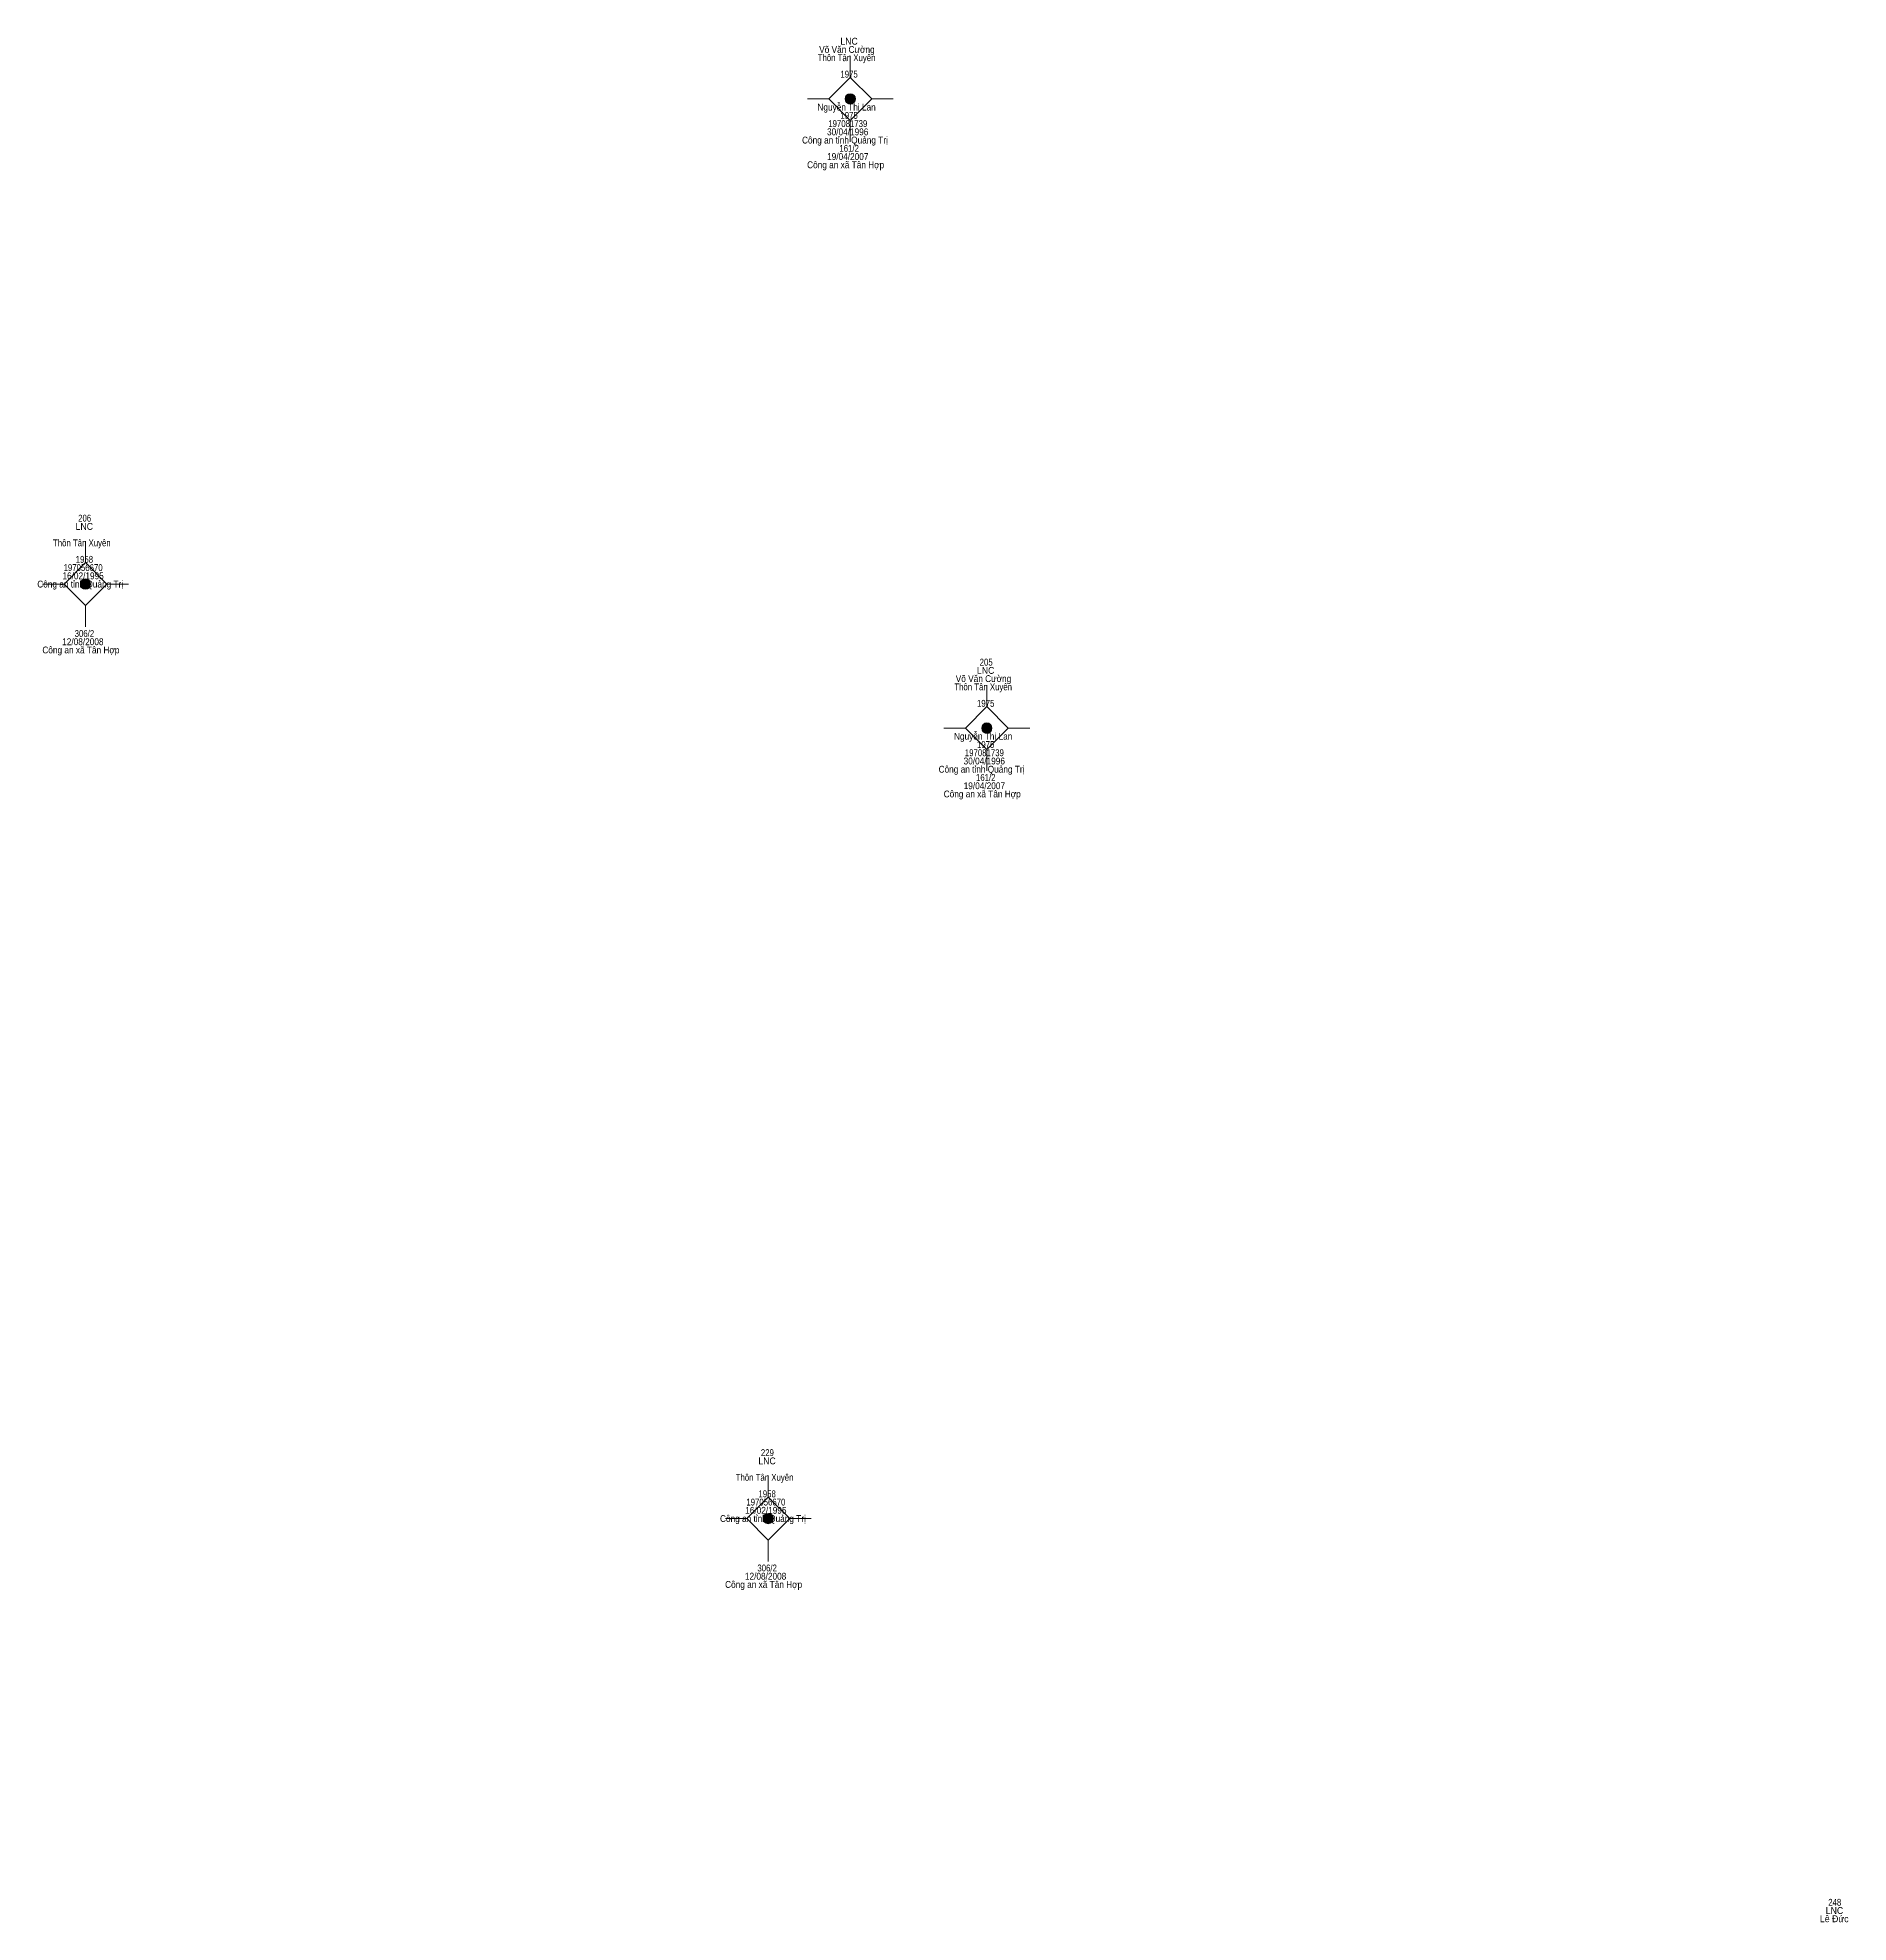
# Model space of a CAD drawing. Header units: metres. Extents: x 550999 to 552168, y 1840994 to 1841978.
# Drawn here: x 551589 to 551694.5, y 1841230.1 to 1841340 of the extents above; entities that cross this region are included whole.
import ezdxf
from ezdxf.enums import TextEntityAlignment as Align

# ---------------------------------------------------------------- set-up
doc = ezdxf.new("R2010")
doc.units = ezdxf.units.M
doc.header["$LTSCALE"] = 0.16
doc.layers.add('11', color=7, linetype='Continuous', lineweight=13)
doc.layers.add('15', color=7, linetype='Continuous')

msp = doc.modelspace()

# ---------------------------------------------------------------- hatches: boundary and pattern name
at = {"layer": '11'}
for points in [[(551636.6695, 1841336.39, 1), (551636.0695, 1841336.39, 1)], [(551592.0995, 1841308.12, 1), (551591.4995, 1841308.12, 1)], [(551644.6295, 1841299.73, 1), (551644.0295, 1841299.73, 1)], [(551631.8895, 1841253.67, 1), (551631.2895, 1841253.67, 1)]]:
    msp.add_hatch(color=256, dxfattribs=at).paths.add_polyline_path(points)

# ---------------------------------------------------------------- linework, layer by layer
for p, q in [((551636.37, 1841338.89), (551636.37, 1841337.64)), ((551635.12, 1841336.39), (551633.87, 1841336.39)), ((551638.87, 1841336.39), (551637.62, 1841336.39)), ((551636.37, 1841335.14), (551636.37, 1841333.89)), ((551591.8, 1841310.62), (551591.8, 1841309.37)), ((551590.55, 1841308.12), (551589.3, 1841308.12)), ((551594.3, 1841308.12), (551593.05, 1841308.12)), ((551591.8, 1841306.87), (551591.8, 1841305.62)), ((551644.33, 1841302.23), (551644.33, 1841300.98)), ((551643.08, 1841299.73), (551641.83, 1841299.73)), ((551646.83, 1841299.73), (551645.58, 1841299.73)), ((551644.33, 1841298.48), (551644.33, 1841297.23)), ((551631.59, 1841256.17), (551631.59, 1841254.92)), ((551630.34, 1841253.67), (551629.09, 1841253.67)), ((551634.09, 1841253.67), (551632.84, 1841253.67)), ((551631.59, 1841252.42), (551631.59, 1841251.17))]:
    msp.add_line(p, q, dxfattribs=at)
for points in [[(551636.37, 1841337.64), (551635.12, 1841336.39), (551636.37, 1841335.14), (551637.62, 1841336.39)], [(551591.8, 1841309.37), (551590.55, 1841308.12), (551591.8, 1841306.87), (551593.05, 1841308.12)], [(551644.33, 1841300.98), (551643.08, 1841299.73), (551644.33, 1841298.48), (551645.58, 1841299.73)], [(551631.59, 1841254.92), (551630.34, 1841253.67), (551631.59, 1841252.42), (551632.84, 1841253.67)]]:
    msp.add_lwpolyline(points, close=True, dxfattribs=at)
for centre in [(551636.3695, 1841336.39), (551591.7995, 1841308.12), (551644.3295, 1841299.73), (551631.5895, 1841253.67)]:
    msp.add_circle(centre, 0.3, dxfattribs=at)

# ---------------------------------------------------------------- texts
at = {"layer": '15'}
for s, width, p in [('Võ Văn Cường', 0.9, (551636.175, 1841339.07)), ('LNC', 0.95, (551636.3, 1841339.55)), ('Thôn Tân Xuyên', 0.85, (551636.155, 1841338.59)), ('1975', 0.85, (551636.3, 1841337.63)), ('Nguyễn Thị Lan', 0.9, (551636.155, 1841335.71)), ('197081739', 0.85, (551636.225, 1841334.75)), ('1975', 0.85, (551636.3, 1841335.23)), ('Công an tỉnh Quảng Trị', 0.9, (551636.06, 1841333.79)), ('30/04/1996', 0.9, (551636.22, 1841334.27)), ('161/2', 0.85, (551636.305, 1841333.31)), ('Công an xã Tân Hợp', 0.9, (551636.1, 1841332.35)), ('19/04/2007', 0.9, (551636.225, 1841332.83)), ('206', 0.85, (551591.75, 1841311.76)), ('Thôn Tân Xuyên', 0.85, (551591.585, 1841310.32)), ('LNC', 0.95, (551591.73, 1841311.28)), ('1958', 0.85, (551591.735, 1841309.36)), ('16/02/1995', 0.9, (551591.66, 1841308.4)), ('197056670', 0.85, (551591.66, 1841308.88)), ('Công an tỉnh Quảng Trị', 0.9, (551591.49, 1841307.92)), ('306/2', 0.85, (551591.735, 1841305.04)), ('Công an xã Tân Hợp', 0.9, (551591.53, 1841304.08)), ('12/08/2008', 0.9, (551591.645, 1841304.56)), ('LNC', 0.95, (551644.26, 1841302.89)), ('205', 0.85, (551644.29, 1841303.37)), ('Thôn Tân Xuyên', 0.85, (551644.115, 1841301.93)), ('Võ Văn Cường', 0.9, (551644.135, 1841302.41)), ('1975', 0.85, (551644.26, 1841300.97)), ('Nguyễn Thị Lan', 0.9, (551644.115, 1841299.05)), ('1975', 0.85, (551644.26, 1841298.57)), ('Công an tỉnh Quảng Trị', 0.9, (551644.02, 1841297.13)), ('30/04/1996', 0.9, (551644.18, 1841297.61)), ('197081739', 0.85, (551644.185, 1841298.09)), ('19/04/2007', 0.9, (551644.185, 1841296.17)), ('161/2', 0.85, (551644.265, 1841296.65)), ('Công an xã Tân Hợp', 0.9, (551644.06, 1841295.69)), ('LNC', 0.95, (551631.52, 1841256.83)), ('229', 0.85, (551631.54, 1841257.31)), ('Thôn Tân Xuyên', 0.85, (551631.375, 1841255.87)), ('197056670', 0.85, (551631.45, 1841254.43)), ('1958', 0.85, (551631.525, 1841254.91)), ('Công an tỉnh Quảng Trị', 0.9, (551631.28, 1841253.47)), ('16/02/1995', 0.9, (551631.45, 1841253.95)), ('12/08/2008', 0.9, (551631.435, 1841250.11)), ('306/2', 0.85, (551631.525, 1841250.59)), ('Công an xã Tân Hợp', 0.9, (551631.32, 1841249.63)), ('Lê Đức', 0.95, (551693.715, 1841230.15)), ('LNC', 0.95, (551693.73, 1841230.63)), ('248', 0.85, (551693.745, 1841231.11))]:
    msp.add_text(s, height=0.4, dxfattribs=dict(at, width=width)).set_placement(p, align=Align.CENTER)

doc.saveas('drawing.dxf')
